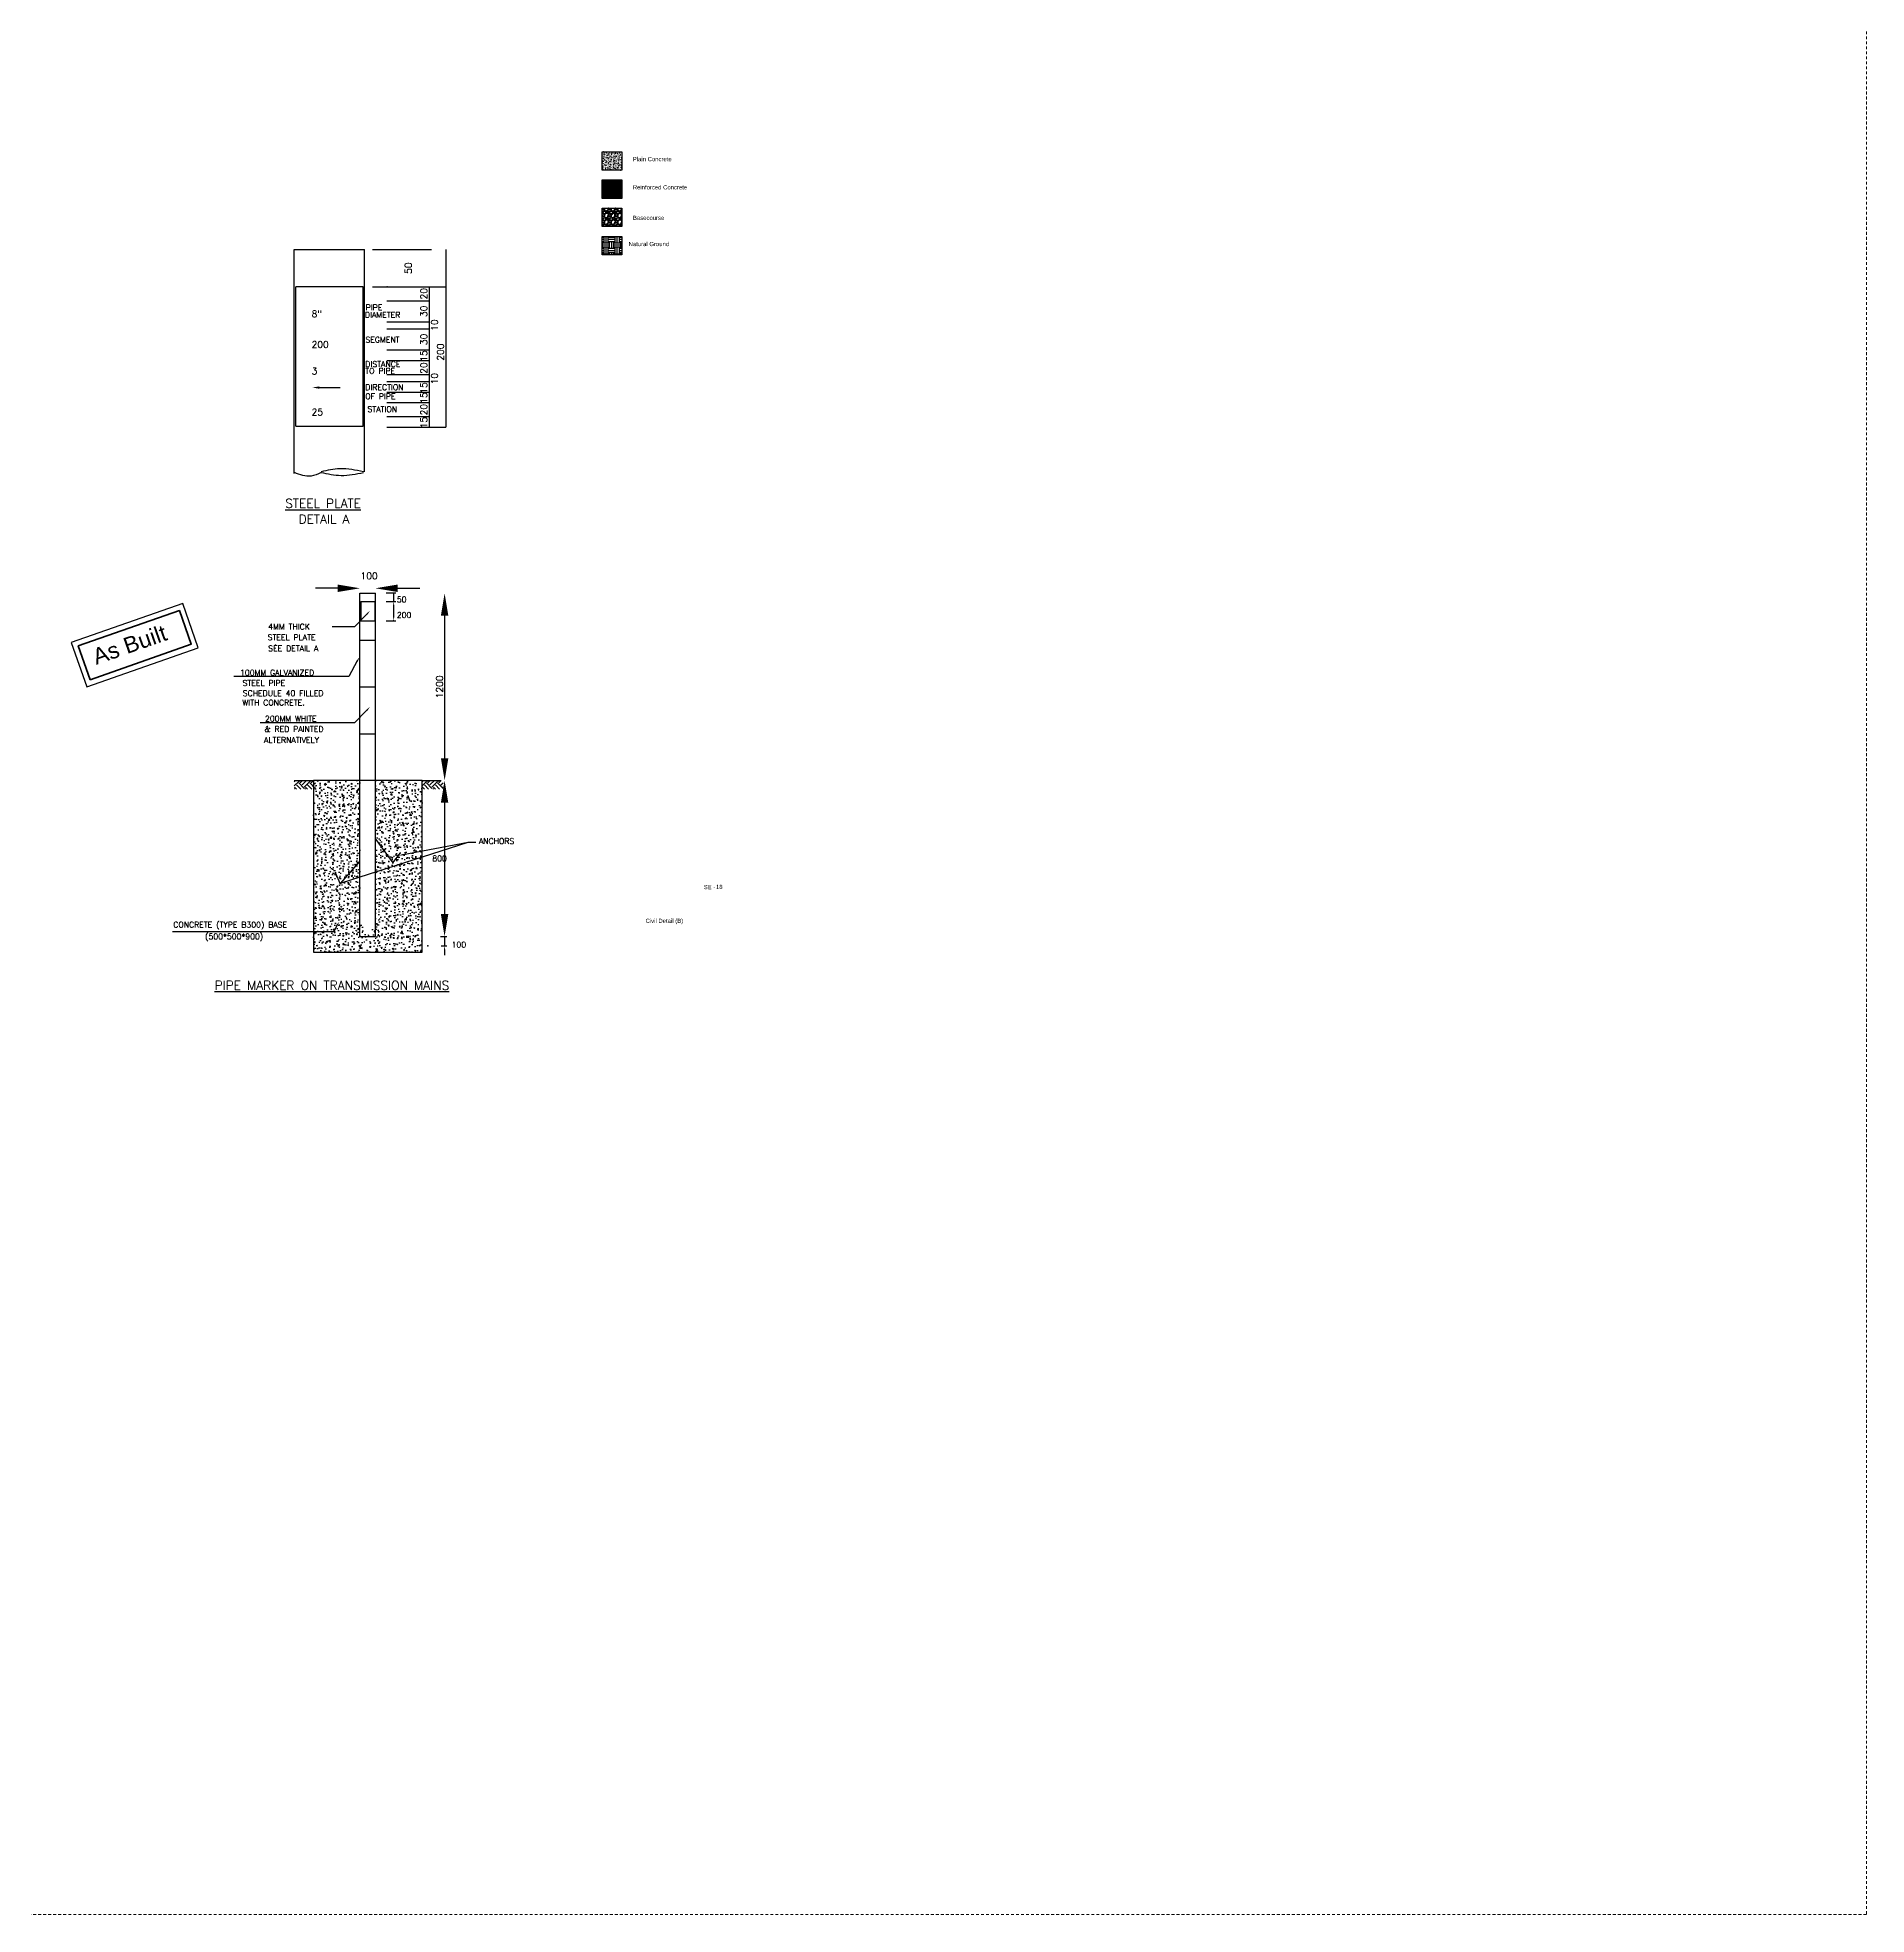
# Model space of a CAD drawing. Extents: x 166525 to 167198, y 178739 to 179747.
# Drawn here: x 166641.1 to 166723.1, y 178879.8 to 178964 of the extents above; entities that cross this region are included whole.
import ezdxf

# ---------------------------------------------------------------- set-up
doc = ezdxf.new("R2010")
doc.units = 0
doc.header["$MEASUREMENT"] = 0
doc.linetypes.add('AUSGEZOGEN', pattern=[0])
doc.linetypes.add('HIDDEN2', pattern=[0.1875, 0.125, -0.0625])
doc.layers.get('0').update_dxf_attribs({"linetype": 'CONTINUOUS'})
doc.layers.get('DEFPOINTS').update_dxf_attribs({"linetype": 'CONTINUOUS'})
for name, color, linetype in [('000FRAME', 7, 'CONTINUOUS'), ('006COL', 5, 'CONTINUOUS'), ('007HATH', 8, 'CONTINUOUS'), ('1', 7, 'CONTINUOUS'), ('2', 7, 'CONTINUOUS'), ('6', 2, 'CONTINUOUS'), ('DIMLIN', 7, 'AUSGEZOGEN'), ('DIMTEXT', 1, 'CONTINUOUS'), ('HATCH', 40, 'CONTINUOUS'), ('Line 1', 2, 'CONTINUOUS'), ('TXT', 6, 'CONTINUOUS')]:
    doc.layers.add(name, color=color, linetype=linetype)
doc.layers.add('BEAM', color=6, linetype='CONTINUOUS', lineweight=13)
doc.styles.add('ROMANC', font='romanc', dxfattribs={"height": 30})
doc.styles.add('STYLE2', font='sanss___.ttf', dxfattribs={"height": 50})

msp = doc.modelspace()

# ---------------------------------------------------------------- hatches: boundary and pattern name
at = {"linetype": 'Continuous'}
h = msp.add_hatch(dxfattribs=at)
h.set_pattern_fill('EARTH', color=8, style=0)
h.set_pattern_definition([(0, (-0.29138, -294.11077), (0.25, 0.25), [0.25, -0.25]), (0, (-0.29138, -294.01702), (0.25, 0.25), [0.25, -0.25]), (0, (-0.29138, -293.92327), (0.25, 0.25), [0.25, -0.25]), (90, (-0.26013, -293.89202), (-0.25, 0.25), [0.25, -0.25]), (90, (-0.16638, -293.89202), (-0.25, 0.25), [0.25, -0.25]), (90, (-0.07263, -293.89202), (-0.25, 0.25), [0.25, -0.25])])
h.paths.add_polyline_path([(166667.29067, 178955.11404), (166666.40831, 178955.11404), (166666.40831, 178954.28738), (166667.29067, 178954.28738)])
at = {"layer": '006COL'}
h = msp.add_hatch(dxfattribs=at)
h.set_pattern_fill('ANSI37', color=8, scale=0.38995, angle=90, style=0)
h.set_pattern_definition([(135, (166535.93206, 178836.282236), (-0.034467066, -0.034467066), []), (225, (166535.93206, 178836.282236), (0.034467066, -0.034467066), [])])
h.paths.add_polyline_path([(166666.40831, 178957.64487), (166666.40831, 178956.81821), (166667.29067, 178956.81821), (166667.29067, 178957.64487)])
at = {"layer": '007HATH'}
h = msp.add_hatch(dxfattribs=at)
h.set_pattern_fill('AR-CONC', color=8, scale=0.015598, angle=270, style=0)
h.set_pattern_definition([(320, (166539.80306, 178835.52911), (-0.009788086, -0.11187834), [0.01169851, -0.12868361]), (265, (166539.80306, 178835.52911), (0.11732703, 0.02164245), [0.00935881, -0.10294689]), (10.451444, (166539.80224, 178835.51979), (0.10753894, -0.09023589), [0.009942204, -0.10936424]), (316.1842, (166539.83425, 178835.52911), (-0.02581772, -0.16646845), [0.01754777, -0.19302542]), (6.63564, (166539.8321, 178835.51524), (0.15194315, -0.1457887), [0.01491331, -0.16404645]), (261.18416, (166539.83425, 178835.52911), (0.15194315, -0.1457887), [0.01403821, -0.15442033]), (291, (166539.82645, 178835.51351), (-0.06280055, -0.09310564), [0.01169851, -0.12868361]), (236, (166539.82645, 178835.51351), (0.113109, -0.03795236), [0.00935881, -0.10294689]), (341.451445, (166539.82122, 178835.50575), (0.05030845, -0.131058), [0.0099422, -0.10936424]), (307.5, (166539.803057, 178835.52911), (0.051924828, -0.001896696), [0, -0.101699048, 0, -0.10450669, 0, -0.10333684]), (277.5, (166539.803057, 178835.52911), (0.061520392, -0.041033622), [0, -0.059584411, 0, -0.099359346, 0, -0.039384984]), (237.5, (166539.803057, 178835.563894), (-0.003518112, -0.083265695), [0, -0.038995034, 0, -0.121664505, 0, -0.16143944]), (227.5, (166539.80306, 178835.57949), (0.01561439, -0.090965457), [0, -0.050693544, 0, -0.08079771, 0, -0.1146454])])
h.paths.add_polyline_path([(166667.29067, 178958.91029), (166666.40831, 178958.91029), (166666.40831, 178958.08363), (166667.29067, 178958.08363)])
at = {"layer": 'HATCH'}
h = msp.add_hatch(dxfattribs=at)
h.set_pattern_fill('EARTH', color=256, scale=1.4, angle=45, style=0)
h.set_pattern_definition([(45, (166630.26794, 178916.53853), (3e-17, 0.4949747), [0.35, -0.35]), (45, (166630.17513, 178916.63133), (3e-17, 0.4949747), [0.35, -0.35]), (45, (166630.08233, 178916.72414), (3e-17, 0.4949747), [0.35, -0.35]), (135, (166630.08233, 178916.786), (-0.4949747, 6e-17), [0.35, -0.35]), (135, (166630.17513, 178916.87882), (-0.4949747, 6e-17), [0.35, -0.35]), (135, (166630.26794, 178916.97163), (-0.4949747, 6e-17), [0.35, -0.35])])
h.paths.add_polyline_path([(166653.53768, 178930.69198), (166652.59232, 178930.69198), (166652.59232, 178930.30566), (166653.53768, 178930.30566)])
h = msp.add_hatch(dxfattribs=at)
h.set_pattern_fill('AR-CONC', color=256, scale=0.07, style=0)
h.set_pattern_definition([(50, (166636.45786, 178916.6279), (0.502082, -0.0439265), [0.0525, -0.5775]), (355, (166636.45786, 178916.6279), (-0.097126, 0.526534), [0.042, -0.462]), (100.4514, (166636.4997, 178916.62426), (0.404957, 0.482608), [0.044618, -0.490799]), (46.1842, (166636.45786, 178916.7679), (0.747069, -0.115863), [0.07875, -0.86625]), (96.6356, (166636.5201, 178916.75826), (0.654264, 0.681883), [0.066927, -0.7362]), (351.1842, (166636.4579, 178916.7679), (0.654263, 0.681883), [0.063, -0.693]), (21, (166636.52786, 178916.7329), (0.417835, -0.281833), [0.0525, -0.5775]), (326, (166636.52786, 178916.7329), (0.170321, 0.507605), [0.042, -0.462]), (71.4514, (166636.5627, 178916.70943), (0.588156, 0.225771), [0.044618, -0.490799]), (37.5, (166636.45786, 178916.62792), (0.0085119, 0.2330257), [0, -0.4564, 0, -0.469, 0, -0.46375]), (7.5, (166636.45786, 178916.62792), (0.1841487, 0.2760882), [0, -0.2674, 0, -0.4459, 0, -0.17675]), (327.5, (166636.30176, 178916.62792), (0.3736757, -0.0157884), [0, -0.175, 0, -0.546, 0, -0.7245]), (317.5, (166636.23176, 178916.62792), (0.4082303, 0.0700735), [0, -0.2275, 0, -0.3626, 0, -0.5145])])
h.paths.add_polyline_path([(166656.24079, 178924.39198), (166655.89079, 178923.69198), (166655.54079, 178924.39198), (166655.54079, 178930.69198), (166653.45469, 178930.69198), (166653.45469, 178922.99198), (166658.32688, 178922.99198), (166658.32688, 178930.69198), (166656.24079, 178930.69198)])
h = msp.add_hatch(dxfattribs=at)
h.set_pattern_fill('EARTH', color=256, scale=1.4, angle=45, style=0)
h.set_pattern_definition([(45, (166636.0025, 178916.53853), (3e-17, 0.4949747), [0.35, -0.35]), (45, (166635.9097, 178916.63133), (3e-17, 0.4949747), [0.35, -0.35]), (45, (166635.8169, 178916.72414), (3e-17, 0.4949747), [0.35, -0.35]), (135, (166635.8169, 178916.786), (-0.4949747, 6e-17), [0.35, -0.35]), (135, (166635.9097, 178916.87882), (-0.4949747, 6e-17), [0.35, -0.35]), (135, (166636.0025, 178916.97163), (-0.4949747, 6e-17), [0.35, -0.35])])
h.paths.add_polyline_path([(166659.27225, 178930.69198), (166658.32688, 178930.69198), (166658.32688, 178930.30566), (166659.27225, 178930.30566)])
at = {"layer": 'Line 1', "linetype": 'Continuous'}
h = msp.add_hatch(dxfattribs=at)
h.set_pattern_fill('GRAVEL', color=8, scale=0.3, style=0)
h.set_pattern_definition([(228.012787504, (-0.075382, -293.810768), (-2.4, -2.7), [0.0403608, -3.99572641412]), (184.969740728, (-0.102382, -293.840768), (3.6, 0.3), [0.0692604, -6.85677742837]), (132.510447078, (-0.171382, -293.846768), (3, -3.3), [0.0488364, -4.83480977883]), (267.273689006, (-0.288382, -293.921768), (0.3, 6), [0.0630714, -6.2440674125]), (292.833654178, (-0.291382, -293.984768), (-1.5, 3.6), [0.0618465, -6.12281193843]), (357.273689006, (-0.267382, -294.041768), (-6, 0.3), [0.0630714, -6.2440674125]), (37.6942404667, (-0.204382, -294.044768), (-3.9, -3), [0.0834087, -8.25745456467]), (72.255328375, (-0.138382, -293.993768), (2.1, 6.6), [0.0787464, -7.79589644904]), (121.429565615, (-0.114382, -293.918768), (-2.4, 3.9), [0.063285, -6.26522193292]), (175.236358309, (-0.147382, -293.864768), (3.3, -0.3), [0.0722496, -3.54022877364]), (222.397437798, (-0.219382, -293.858768), (-3.6, -3.3), [0.0934344, -9.25001250144]), (138.814074834, (0.008618, -293.924768), (-2.1, 1.8), [0.0318903, -3.15715344382]), (171.46923439, (-0.015382, -293.903768), (3.9, -0.6), [0.0606711, -6.00645342485]), (225, (-0.07538, -293.89477), (-3e-17, -0.3), [0.0424263, -0.3818377687]), (203.198590514, (-0.09638, -293.858768), (1.5, 0.6), [0.0228474, -2.26188453176]), (291.801409486, (-0.11738, -293.86777), (-0.3, 0.9), [0.0323109, -1.58323854214]), (30.963756532, (-0.10538, -293.89777), (0.9, 0.6), [0.0524787, -1.69680686845]), (161.565051177, (-0.06038, -293.87077), (0.6, -0.3), [0.0379473, -0.91073599805]), (16.389540334, (-0.291382, -293.867768), (3, 0.9), [0.05316, -5.262853544]), (70.346175942, (-0.240382, -293.852768), (-1.2000000000004, -3.300000000001), [0.0445983, -4.4152223242]), (293.198590514, (-0.06038, -293.810768), (-0.6, 1.5), [0.0456945, -2.23903743176]), (343.610459666, (-0.042382, -293.852768), (-3, 0.9), [0.05316, -5.262853544]), (339.44395478, (-0.29138, -294.053768), (-1.5, 0.6), [0.051264, -2.5119371236]), (294.775140569, (-0.243382, -294.071768), (-1.5, 3.3), [0.0429534, -4.252392919]), (66.801409486, (-0.05738, -294.110768), (0.6, 1.5), [0.0456945, -2.23903743176]), (17.354024636, (-0.039382, -294.068768), (-3.9, -1.2), [0.0502893, -4.97862708427]), (69.44395478, (-0.20438, -294.110768), (-0.6, -1.5), [0.025632, -2.5375691236]), (101.309932474, (-0.07538, -294.11077), (-0.3, 1.2), [0.015297, -1.51440885408]), (165.963756532, (-0.07838, -294.09577), (0.9, -0.3), [0.0618465, -1.1750851877]), (186.009005957, (-0.138382, -294.080768), (3, 0.3), [0.057315, -5.67417695236]), (303.690067526, (-0.10538, -293.92477), (-0.3, 0.6), [0.0432666, -1.03839878264]), (353.157226587, (-0.081382, -293.960768), (5.1, -0.6), [0.0755382, -7.4782687872]), (60.945395901, (-0.006382, -293.969768), (-1.2, -2.1), [0.0308868, -3.0578022423]), (90, (0.00862, -293.94277), (-0.3, 0.3), [0.018, -0.282]), (120.256437164, (-0.144382, -294.071768), (1.2, -2.1), [0.0416772, -4.12605599683]), (48.012787504, (-0.165382, -294.035768), (2.4, 2.7), [0.0807216, -3.95536561412]), (0, (-0.11138, -293.97577), (0.3, 0.3), [0.078, -0.222]), (325.304846469, (-0.033382, -293.975768), (3, -2.1), [0.0474342, -4.69598229025]), (254.054604099, (0.00562, -294.002768), (-0.3, -1.2), [0.0436806, -2.1403523668]), (207.645975364, (-0.006382, -294.044768), (-5.7, -3), [0.0711195, -7.04084225468]), (175.42607874, (-0.069382, -294.077768), (-3.9, 0.3), [0.0752397, -7.4487220224])])
h.paths.add_polyline_path([(166667.29067, 178956.37945), (166666.40831, 178956.37945), (166666.40831, 178955.5528), (166667.29067, 178955.5528)])

# ---------------------------------------------------------------- linework, layer by layer
at = {"layer": '000FRAME', "color": 7}
for points in [[(166667.29067, 178958.91029), (166667.29067, 178958.08363), (166666.40831, 178958.08363), (166666.40831, 178958.91029)], [(166667.29067, 178957.64487), (166667.29067, 178956.81821), (166666.40831, 178956.81821), (166666.40831, 178957.64487)], [(166667.29067, 178956.37945), (166667.29067, 178955.5528), (166666.40831, 178955.5528), (166666.40831, 178956.37945)], [(166667.29067, 178955.11404), (166667.29067, 178954.28738), (166666.40831, 178954.28738), (166666.40831, 178955.11404)]]:
    msp.add_lwpolyline(points, close=True, dxfattribs=at)
at = {"layer": '1', "color": 7, "linetype": 'Continuous'}
msp.add_line((166653.71274, 178948.32795), (166654.64999, 178948.32795), dxfattribs=at)
at = {"layer": '1', "color": 8, "linetype": 'Continuous'}
for p, q in [((166654.54011, 178939.31845), (166653.54011, 178939.31845)), ((166656.72095, 178939.11895), (166657.15652, 178939.11895)), ((166656.72095, 178938.73165), (166657.15652, 178938.73165)), ((166656.72095, 178938.72628), (166657.15652, 178938.72628)), ((166657.05152, 178939.11626), (166657.05152, 178938.73232)), ((166657.23205, 178939.31845), (166658.23205, 178939.31845)), ((166656.72095, 178937.86004), (166657.15652, 178937.86004)), ((166657.05152, 178938.51003), (166657.05152, 178938.07004)), ((166659.33836, 178938.09198), (166659.33836, 178931.69198)), ((166659.3363, 178929.69198), (166659.3363, 178924.69198)), ((166654.71126, 178926.09942), (166660.39957, 178927.92463)), ((166657.39808, 178927.3557), (166660.39957, 178927.92463)), ((166660.39957, 178927.92463), (166660.74407, 178927.92463)), ((166659.3363, 178923.90198), (166659.3363, 178924.11198))]:
    msp.add_line(p, q, dxfattribs=at)
at = {"layer": '1', "color": 7, "linetype": 'Continuous'}
msp.add_lwpolyline([(166655.73669, 178944.55235), (166655.73669, 178954.52205)], dxfattribs=at)
at = {"layer": '1', "color": 8, "linetype": 'Continuous'}
for points in [[(166655.85067, 178938.15942), (166655.28888, 178937.58609), (166654.28823, 178937.58609)], [(166655.41916, 178936.05524), (166655.04753, 178935.36343), (166649.87723, 178935.36343)], [(166655.85067, 178933.84655), (166655.28888, 178933.27322), (166651.06847, 178933.27322)], [(166654.50253, 178924.17687), (166654.3604, 178923.89949), (166647.13481, 178923.89949)]]:
    msp.add_lwpolyline(points, dxfattribs=at)
for p in [(166657.05152, 178938.73165), (166657.05152, 178937.86004)]:
    msp.add_point(p, dxfattribs=at)
at = {"layer": '1', "color": 7, "linetype": 'Continuous'}
msp.add_solid([(166653.71274, 178948.38045), (166653.71274, 178948.27545), (166653.39774, 178948.32795)], dxfattribs=at)
at = {"layer": '1', "color": 8, "linetype": 'Continuous'}
for points in [[(166654.54011, 178939.48512), (166654.54011, 178939.15179), (166655.54011, 178939.31845)], [(166657.23205, 178939.48512), (166657.23205, 178939.15179), (166656.23205, 178939.31845)], [(166657.01652, 178938.50932), (166657.08652, 178938.50932), (166657.05152, 178938.71932)], [(166655.87306, 178938.1285), (166655.98656, 178938.30861), (166655.82078, 178938.17505)], [(166657.01652, 178938.07004), (166657.08652, 178938.07004), (166657.05152, 178937.86004)], [(166655.44586, 178936.03031), (166655.51987, 178936.22993), (166655.38512, 178936.06511)], [(166655.87306, 178933.81564), (166655.98656, 178933.99575), (166655.82078, 178933.86219)], [(166659.1717, 178931.69198), (166659.50503, 178931.69198), (166659.33836, 178930.69198)], [(166659.16963, 178929.69198), (166659.50297, 178929.69198), (166659.3363, 178930.69198)], [(166657.48925, 178927.3277), (166657.27642, 178927.32263), (166657.4761, 178927.39645)], [(166654.92395, 178926.11692), (166654.67959, 178926.08902), (166654.91271, 178926.18152)], [(166659.16963, 178924.69198), (166659.50297, 178924.69198), (166659.3363, 178923.69198)], [(166654.52065, 178924.15133), (166654.61368, 178924.34282), (166654.46357, 178924.19186)]]:
    msp.add_solid(points, dxfattribs=at)
at = {"layer": '2', "color": 2, "linetype": 'Continuous'}
msp.add_point((166651.74498, 178936.75915), dxfattribs=at)
at = {"layer": '6'}
for p, q in [((166652.66819, 178946.59914), (166652.66819, 178952.85533)), ((166655.67801, 178952.85533), (166652.66819, 178952.85533)), ((166655.67801, 178946.59914), (166655.67801, 178952.85533)), ((166652.66819, 178946.59914), (166655.67801, 178946.59914)), ((166655.5795, 178938.72089), (166656.20727, 178938.72089)), ((166655.5795, 178938.72089), (166655.5795, 178937.86004)), ((166656.20727, 178938.72089), (166656.20727, 178937.86004)), ((166655.5795, 178937.86004), (166656.20727, 178937.86004))]:
    msp.add_line(p, q, dxfattribs=at)
for points in [[(166652.58669, 178944.46896), (166652.58669, 178954.52205)], [(166652.58669, 178954.52205), (166655.73669, 178954.52205)], [(166652.58669, 178954.52205), (166655.73669, 178954.52205)], [(166652.58669, 178954.52205), (166655.73669, 178954.52205)], [(166655.54079, 178923.69198), (166655.54079, 178939.09198)], [(166655.54079, 178939.09198), (166656.24079, 178939.09198)], [(166656.24079, 178923.69198), (166656.24079, 178939.09198)], [(166655.54079, 178936.99198), (166656.24079, 178936.99198)], [(166655.54079, 178934.89198), (166656.24079, 178934.89198)], [(166655.54079, 178932.79198), (166656.24079, 178932.79198)], [(166652.59232, 178930.69198), (166653.42289, 178930.69198)], [(166658.32688, 178930.69198), (166659.15746, 178930.69198)], [(166656.25362, 178928.03915), (166657.01351, 178926.99362), (166657.35202, 178927.43771)], [(166655.51881, 178927.05677), (166654.65518, 178926.06133), (166654.45902, 178926.50976)], [(166655.54079, 178923.69198), (166656.24079, 178923.69198)]]:
    msp.add_lwpolyline(points, dxfattribs=at)
msp.add_lwpolyline([(166658.32688, 178922.99198), (166658.32688, 178930.69198), (166653.45469, 178930.69198), (166653.45469, 178922.99198)], close=True, dxfattribs=at)
for points in [[(166655.69681, 178944.54915), (166654.64342, 178944.68067), (166653.79932, 178944.54915)], [(166653.79477, 178944.50766), (166653.34446, 178944.35195), (166652.59973, 178944.50766)], [(166655.69681, 178944.50244), (166654.69537, 178944.36925), (166653.79932, 178944.50244)]]:
    msp.add_spline(points, degree=3, dxfattribs=at)
at = {"layer": 'BEAM', "linetype": 'HIDDEN2'}
msp.add_lwpolyline([(166571.80888, 179747.31335), (166723.13076, 179747.31335), (166723.13076, 178879.79299), (166571.80888, 178879.79299)], close=True, dxfattribs=at)
at = {"layer": 'DEFPOINTS', "color": 0, "linetype": 'ByBlock'}
for p in [(166655.73669, 178954.52205), (166655.73669, 178952.8521), (166655.73669, 178952.8521), (166655.73669, 178952.2221), (166656.61595, 178938.62177), (166656.61595, 178937.86004), (166658.56068, 178923.69198)]:
    msp.add_point(p, dxfattribs=at)
at = {"layer": 'DIMLIN'}
for p, q in [((166656.09473, 178954.52205), (166658.74827, 178954.52205)), ((166659.39711, 178954.52205), (166659.39711, 178946.5521)), ((166656.09473, 178952.8521), (166657.07825, 178952.8521)), ((166656.74357, 178952.8521), (166659.39711, 178952.8521)), ((166656.74357, 178952.2221), (166658.63742, 178952.2221)), ((166658.63742, 178952.8521), (166658.63742, 178946.56564)), ((166656.74357, 178951.2771), (166658.63742, 178951.2771)), ((166656.74357, 178950.9621), (166658.63742, 178950.9621)), ((166656.74357, 178950.0171), (166658.63742, 178950.0171)), ((166656.74357, 178949.5446), (166658.63742, 178949.5446)), ((166656.74357, 178948.9146), (166658.63742, 178948.9146)), ((166656.74357, 178948.5996), (166658.63742, 178948.5996)), ((166656.74357, 178948.1271), (166658.63742, 178948.1271)), ((166656.74357, 178947.6546), (166658.63742, 178947.6546)), ((166656.74357, 178947.0246), (166658.63742, 178947.0246)), ((166656.74357, 178946.5521), (166659.39711, 178946.5521)), ((166659.1503, 178923.69198), (166659.4413, 178923.69198)), ((166659.3363, 178923.69198), (166659.3363, 178923.27198)), ((166659.17662, 178923.27198), (166659.4413, 178923.27198)), ((166659.3363, 178923.06198), (166659.3363, 178922.85198))]:
    msp.add_line(p, q, dxfattribs=at)
msp.add_lwpolyline([(166655.54079, 178939.09198), (166656.24079, 178939.09198)], dxfattribs=at)
msp.add_lwpolyline([(166655.54079, 178939.09198), (166656.24079, 178939.09198)], dxfattribs=at)
for p in [(166656.76325, 178952.8521), (166656.76325, 178952.8521), (166658.587, 178923.27198), (166659.3363, 178923.27198)]:
    msp.add_point(p, dxfattribs=at)
for points in [[(166659.1717, 178938.09198), (166659.50503, 178938.09198), (166659.33836, 178939.09198)], [(166659.3013, 178923.90198), (166659.3713, 178923.90198), (166659.3363, 178923.69198)], [(166659.3013, 178923.06198), (166659.3713, 178923.06198), (166659.3363, 178923.27198)]]:
    msp.add_solid(points, dxfattribs=at)
at = {"layer": 'DIMTEXT', "color": 1}
msp.add_lwpolyline([(166643.28259, 178934.89934), (166648.28282, 178936.65118), (166647.58767, 178938.63532), (166642.58744, 178936.88347)], close=True, dxfattribs=at)
at = {"layer": 'DIMTEXT', "color": 1, "lineweight": 60}
msp.add_lwpolyline([(166643.43423, 178935.21455), (166647.96761, 178936.80283), (166647.43603, 178938.32011), (166642.90265, 178936.73183)], close=True, dxfattribs=at)

# ---------------------------------------------------------------- texts
at = {"layer": '1', "color": 7, "linetype": 'Continuous', "style": 'ROMANC'}
for s, p in [('20', (166658.55172, 178952.28152)), ('30', (166658.55172, 178951.49409)), ('10', (166659.03153, 178950.87244)), ('30', (166658.55172, 178950.23006)), ('15', (166658.55172, 178949.48408)), ('200', (166659.29802, 178949.53355)), ('20', (166658.55172, 178948.94531)), ('10', (166659.03153, 178948.46871)), ('15', (166658.55172, 178948.05427)), ('15', (166658.55172, 178947.59839)), ('20', (166658.55172, 178947.08035)), ('15', (166658.55172, 178946.50014))]:
    msp.add_text(s, height=0.3, rotation=90, dxfattribs=at).set_placement(p)
for s, height, p in [('8"', 0.3, (166653.36841, 178951.48442)), ('DIAMETER', 0.2535, (166655.76423, 178951.46532)), ('PIPE ', 0.2535, (166655.79503, 178951.79578)), ('SEGMENT', 0.2535, (166655.78509, 178950.34781)), ('200', 0.3, (166653.36841, 178950.11113)), ('3', 0.3, (166653.36841, 178948.91922)), ('DISTANCE ', 0.2535, (166655.7792, 178949.25141)), ('TO PIPE', 0.2535, (166655.7792, 178948.95027)), ('DIRECTION ', 0.2535, (166655.7792, 178948.21654)), ('OF PIPE', 0.2535, (166655.7792, 178947.80917)), ('25', 0.3, (166653.36841, 178947.07953)), ('STATION', 0.2535, (166655.87946, 178947.23004)), ('%%USTEEL PLATE', 0.4, (166652.18678, 178942.92598)), ('DETAIL A', 0.4, (166652.78635, 178942.22135)), ('50', 0.2535, (166657.19414, 178938.68953)), ('200', 0.2535, (166657.19414, 178937.98863)), ('STEEL PLATE', 0.2535, (166651.39682, 178936.99387)), ('4MM THICK', 0.2535, (166651.42299, 178937.46617)), ('SEE DETAIL A', 0.2535, (166651.42299, 178936.49019)), ('100MM GALVANIZED ', 0.2535, (166650.15894, 178935.40369)), ('STEEL PIPE ', 0.2535, (166650.27226, 178934.93812)), ('SCHEDULE 40 FILLED ', 0.2535, (166650.28184, 178934.48142)), ('WITH CONCRETE.', 0.2535, (166650.26623, 178934.06017)), ('& RED PAINTED', 0.2535, (166651.25083, 178932.86998)), ('200MM WHITE', 0.2535, (166651.27952, 178933.34414)), ('ALTERNATIVELY', 0.2535, (166651.23648, 178932.37765)), ('ANCHORS', 0.2535, (166660.87559, 178927.84309)), ('CONCRETE (TYPE B300) BASE', 0.2535, (166647.16489, 178924.08917)), ('(500*500*900)', 0.2535, (166648.59112, 178923.56344)), ('100', 0.2535, (166659.65176, 178923.193)), ('%%UPIPE MARKER ON TRANSMISSION MAINS', 0.4, (166649.01806, 178921.29574))]:
    msp.add_text(s, height=height, dxfattribs=at).set_placement(p)
at = {"layer": '1', "color": 7, "linetype": 'Continuous', "char_height": 0.3, "attachment_point": 5, "rotation": 90, "style": 'ROMANC'}
for s, insert in [('50', (166657.70939, 178953.68708)), ('\\A1;1200 ', (166659.11336, 178934.89198))]:
    msp.add_mtext(s, dxfattribs=dict(at, insert=insert))
at = {"layer": '1', "color": 7, "linetype": 'Continuous', "attachment_point": 5, "style": 'ROMANC'}
for s, insert, char_height in [('\\A1;100', (166655.94933, 178939.87067), 0.3), ('\\A1;800', (166659.1113, 178927.19198), 0.2535)]:
    msp.add_mtext(s, dxfattribs=dict(at, insert=insert, char_height=char_height))
at = {"layer": 'DIMTEXT', "color": 1, "lineweight": 30, "style": 'STYLE2'}
msp.add_text('As Built', height=0.72504, rotation=19.3080277, dxfattribs=at).set_placement((166643.70598, 178935.87772))
at = {"layer": 'TXT', "color": 7, "char_height": 0.1904466}
for s, insert, width, attachment_point in [('{\\fArial|b0|i0|c0|p34;Plain Concrete}', (166668.6533, 178958.67702), 2.9052944, 2), ('{\\fArial|b0|i0|c0|p34;Reinforced Concrete}', (166669.00108, 178957.4116), 2.9052944, 2), ('{\\fArial|b0|i0|c0|p34;Basecourse }', (166668.49097, 178956.04114), 2.9052944, 2), ('{\\fArial|b0|i0|c0|p34;Natural Ground}', (166668.50275, 178954.86574), 2.9052944, 2), ('\\A1;{\\fArial|b0|i0|c0|p34;SE -}', (166671.48115, 178926.00322), 2.6058199, 3), ('\\A1;{\\fArial|b0|i0|c0|p34;18}', (166671.80881, 178926.00832), 2.6058199, 3), ('{\\fArial|b0|i0|c0|p34;Civil Detail (B)}', (166670.03958, 178924.48691), 2.9052944, 3)]:
    msp.add_mtext(s, dxfattribs=dict(at, insert=insert, width=width, attachment_point=attachment_point))

doc.saveas('drawing.dxf')
